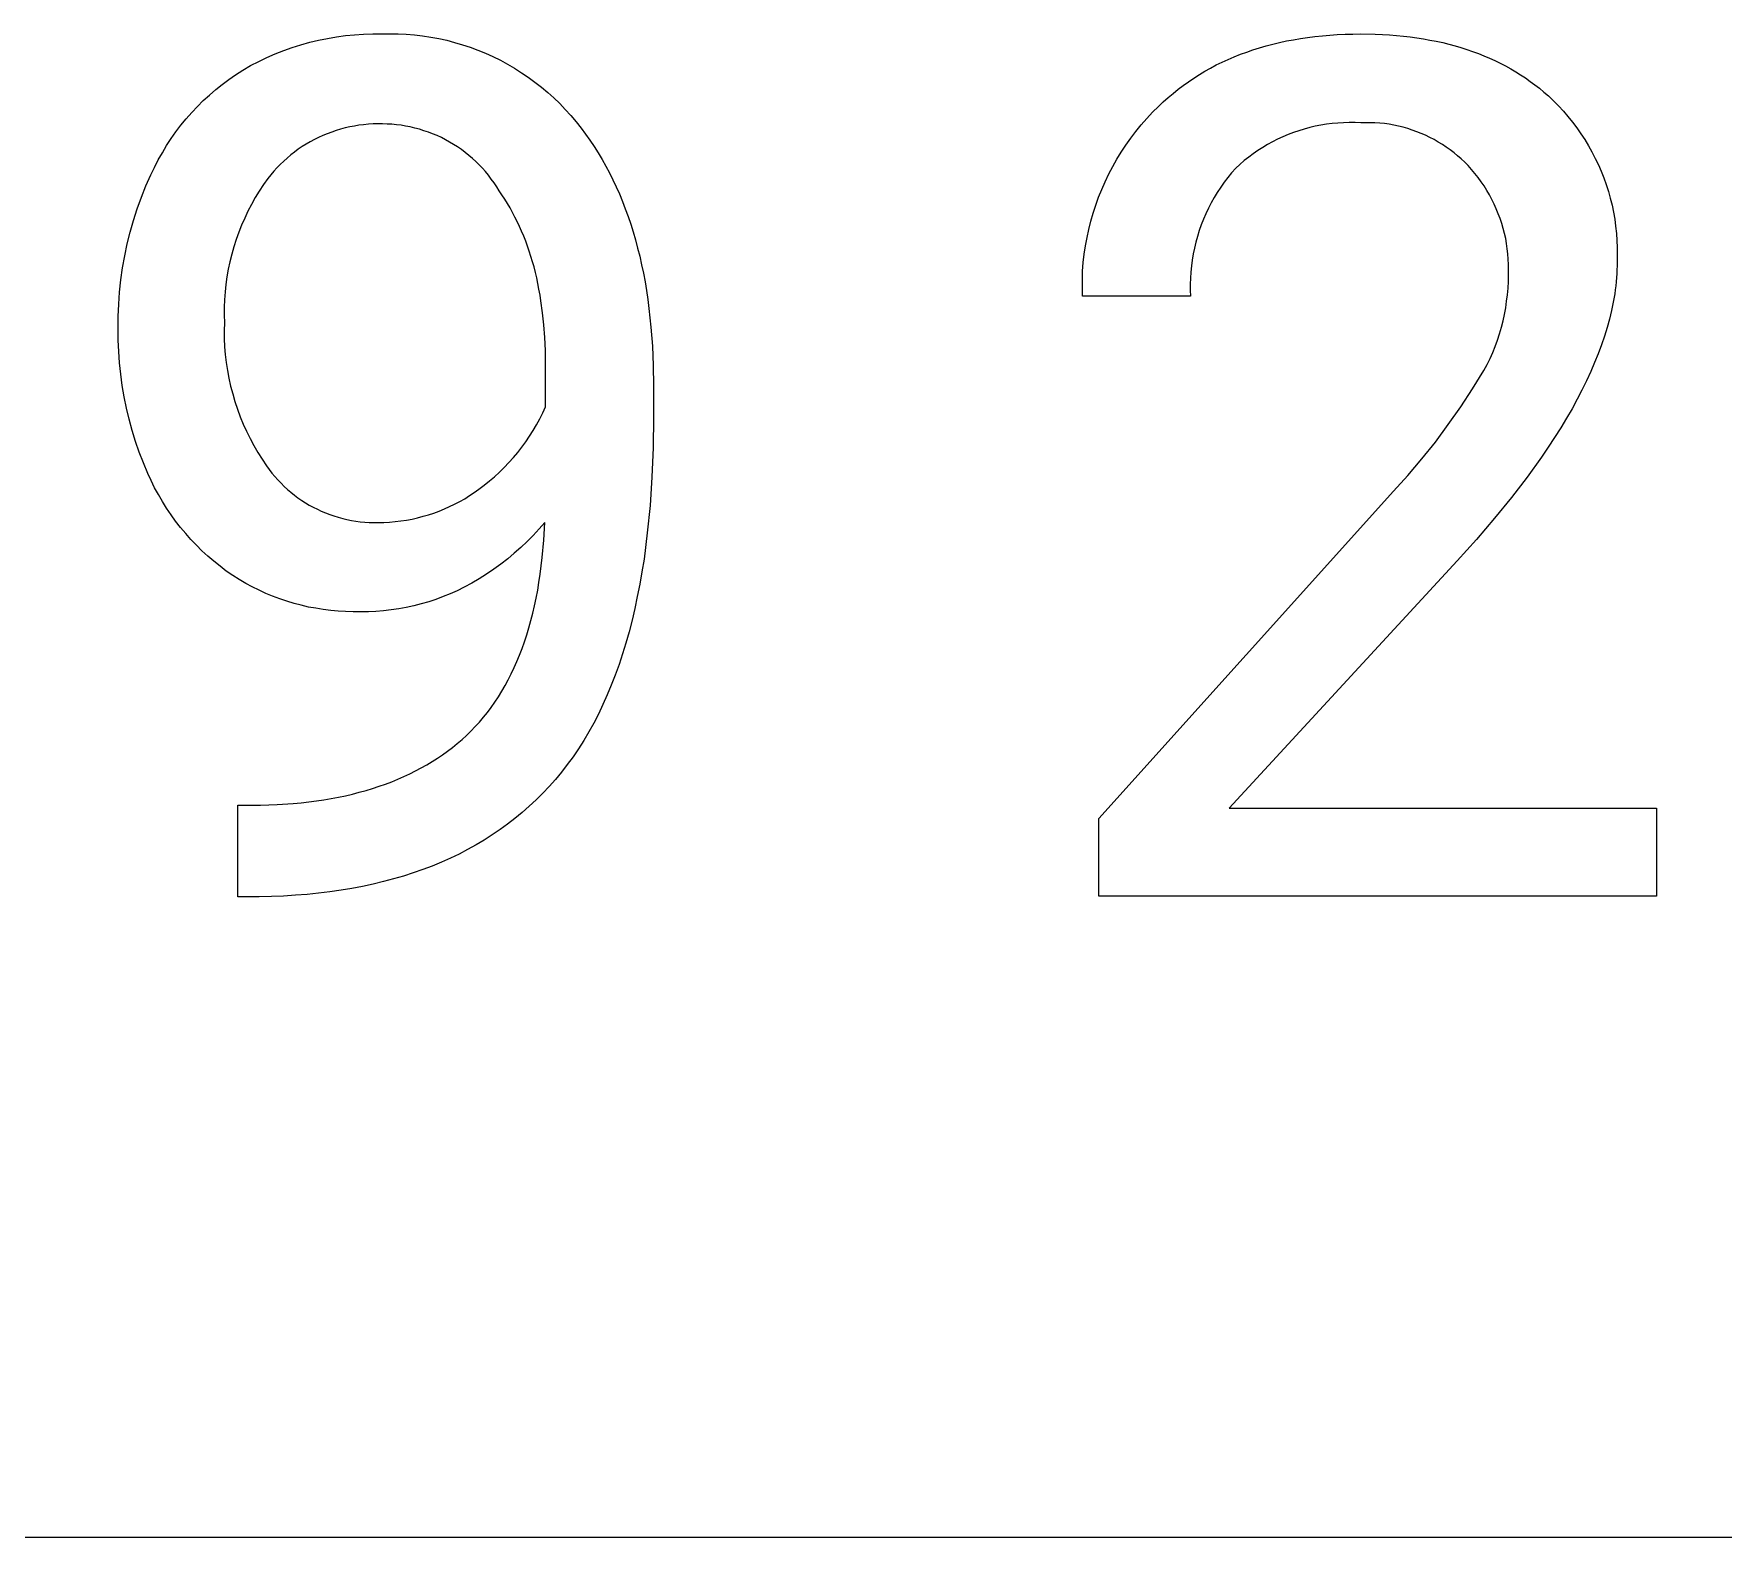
# Model space of a CAD drawing. Header units: millimetres. Extents: x 0 to 5466, y 0 to 3819.
# Drawn here: x 4602.5 to 4705.3, y 305.5 to 397 of the extents above; entities that cross this region are included whole.
import ezdxf

# ---------------------------------------------------------------- set-up
doc = ezdxf.new("R2010")
doc.units = ezdxf.units.MM
doc.header["$MEASUREMENT"] = 0
doc.layers.add('Domyślny', color=7, linetype='Continuous', true_color=0x000000)

msp = doc.modelspace()

# ---------------------------------------------------------------- linework, layer by layer
at = {"layer": 'Domyślny', "color": 18, "lineweight": 15, "true_color": 0x000000}
for p, q in [((4619.84, 396.62), (4620.39, 396.73)), ((4620.39, 396.73), (4620.93, 396.82)), ((4620.93, 396.82), (4621.48, 396.9)), ((4621.48, 396.9), (4622.03, 396.95)), ((4622.03, 396.95), (4622.58, 396.99)), ((4622.58, 396.99), (4623.14, 397)), ((4623.14, 397), (4623.69, 397)), ((4623.69, 397), (4624.19, 397.01)), ((4624.19, 397.01), (4624.69, 397)), ((4624.69, 397), (4625.18, 396.98)), ((4625.18, 396.98), (4625.68, 396.94)), ((4625.68, 396.94), (4626.17, 396.88)), ((4626.17, 396.88), (4626.67, 396.81)), ((4626.67, 396.81), (4627.16, 396.72)), ((4627.16, 396.72), (4627.64, 396.61)), ((4679.14, 396.65), (4679.57, 396.72)), ((4679.57, 396.72), (4680, 396.79)), ((4680, 396.79), (4680.45, 396.84)), ((4680.45, 396.84), (4680.9, 396.89)), ((4680.9, 396.89), (4681.35, 396.93)), ((4681.35, 396.93), (4681.81, 396.96)), ((4681.81, 396.96), (4682.28, 396.98)), ((4682.28, 396.98), (4682.75, 396.99)), ((4682.75, 396.99), (4683.23, 397)), ((4683.23, 397), (4684.12, 396.98)), ((4684.12, 396.98), (4684.56, 396.96)), ((4684.56, 396.96), (4684.99, 396.94)), ((4684.99, 396.94), (4685.41, 396.91)), ((4685.41, 396.91), (4685.83, 396.87)), ((4685.83, 396.87), (4686.24, 396.82)), ((4686.24, 396.82), (4686.65, 396.76)), ((4686.65, 396.76), (4687.05, 396.7)), ((4687.05, 396.7), (4687.44, 396.63)), ((4616.7, 395.56), (4617.21, 395.78)), ((4617.21, 395.78), (4617.72, 395.99)), ((4617.72, 395.99), (4618.24, 396.17)), ((4618.24, 396.17), (4618.77, 396.34)), ((4618.77, 396.34), (4619.31, 396.49)), ((4619.31, 396.49), (4619.84, 396.62)), ((4627.64, 396.61), (4628.12, 396.48)), ((4628.12, 396.48), (4628.6, 396.34)), ((4628.6, 396.34), (4629.07, 396.19)), ((4629.07, 396.19), (4629.54, 396.01)), ((4629.54, 396.01), (4630, 395.82)), ((4630, 395.82), (4630.45, 395.62)), ((4675.54, 395.61), (4675.92, 395.76)), ((4675.92, 395.76), (4676.3, 395.9)), ((4676.3, 395.9), (4676.68, 396.03)), ((4676.68, 396.03), (4677.08, 396.16)), ((4677.08, 396.16), (4677.48, 396.27)), ((4677.48, 396.27), (4677.88, 396.38)), ((4677.88, 396.38), (4678.3, 396.48)), ((4678.3, 396.48), (4678.71, 396.57)), ((4678.71, 396.57), (4679.14, 396.65)), ((4687.44, 396.63), (4687.83, 396.55)), ((4687.83, 396.55), (4688.22, 396.47)), ((4688.22, 396.47), (4688.59, 396.38)), ((4688.59, 396.38), (4688.97, 396.28)), ((4688.97, 396.28), (4689.33, 396.17)), ((4689.33, 396.17), (4689.69, 396.06)), ((4689.69, 396.06), (4690.04, 395.93)), ((4690.04, 395.93), (4690.39, 395.81)), ((4690.39, 395.81), (4690.73, 395.67)), ((4690.73, 395.67), (4691.07, 395.53)), ((4614.8, 394.52), (4615.23, 394.8)), ((4615.23, 394.8), (4615.71, 395.07)), ((4615.71, 395.07), (4616.2, 395.32)), ((4616.2, 395.32), (4616.7, 395.56)), ((4630.45, 395.62), (4630.9, 395.4)), ((4630.9, 395.4), (4631.34, 395.16)), ((4631.34, 395.16), (4631.77, 394.91)), ((4631.77, 394.91), (4632.19, 394.64)), ((4632.19, 394.64), (4632.6, 394.37)), ((4673.42, 394.53), (4673.76, 394.73)), ((4673.76, 394.73), (4674.1, 394.92)), ((4674.1, 394.92), (4674.45, 395.11)), ((4674.45, 395.11), (4674.81, 395.28)), ((4674.81, 395.28), (4675.17, 395.45)), ((4675.17, 395.45), (4675.54, 395.61)), ((4691.07, 395.53), (4691.4, 395.38)), ((4691.4, 395.38), (4691.72, 395.22)), ((4691.72, 395.22), (4692.04, 395.05)), ((4692.04, 395.05), (4692.36, 394.88)), ((4692.36, 394.88), (4692.66, 394.7)), ((4692.66, 394.7), (4692.96, 394.51)), ((4613.2, 393.28), (4613.59, 393.61)), ((4613.59, 393.61), (4613.98, 393.93)), ((4613.98, 393.93), (4614.39, 394.23)), ((4614.39, 394.23), (4614.8, 394.52)), ((4632.6, 394.37), (4633, 394.07)), ((4633, 394.07), (4633.4, 393.76)), ((4633.4, 393.76), (4633.78, 393.44)), ((4671.82, 393.38), (4672.13, 393.63)), ((4672.13, 393.63), (4672.44, 393.87)), ((4672.44, 393.87), (4672.76, 394.09)), ((4672.76, 394.09), (4673.09, 394.31)), ((4673.09, 394.31), (4673.42, 394.53)), ((4692.96, 394.51), (4693.26, 394.32)), ((4693.26, 394.32), (4693.55, 394.11)), ((4693.55, 394.11), (4693.83, 393.9)), ((4693.83, 393.9), (4694.11, 393.69)), ((4694.11, 393.69), (4694.38, 393.46)), ((4612.13, 392.22), (4612.47, 392.58)), ((4612.47, 392.58), (4612.83, 392.94)), ((4612.83, 392.94), (4613.2, 393.28)), ((4633.78, 393.44), (4634.15, 393.11)), ((4634.15, 393.11), (4634.51, 392.76)), ((4634.51, 392.76), (4634.85, 392.41)), ((4670.57, 392.23), (4670.93, 392.59)), ((4670.93, 392.59), (4671.22, 392.87)), ((4671.22, 392.87), (4671.52, 393.13)), ((4671.52, 393.13), (4671.82, 393.38)), ((4694.38, 393.46), (4694.65, 393.23)), ((4694.65, 393.23), (4694.96, 392.93)), ((4694.96, 392.93), (4695.27, 392.62)), ((4695.27, 392.62), (4695.56, 392.3)), ((4611.47, 391.44), (4611.79, 391.84)), ((4611.79, 391.84), (4612.13, 392.22)), ((4623.44, 391.52), (4623.16, 391.52)), ((4623.73, 391.52), (4623.44, 391.52)), ((4634.85, 392.41), (4635.18, 392.04)), ((4635.18, 392.04), (4635.51, 391.66)), ((4635.51, 391.66), (4635.81, 391.26)), ((4669.88, 391.47), (4670.22, 391.85)), ((4670.22, 391.85), (4670.57, 392.23)), ((4681.5, 391.55), (4681.16, 391.51)), ((4681.85, 391.58), (4681.5, 391.55)), ((4682.19, 391.6), (4681.85, 391.58)), ((4682.54, 391.61), (4682.19, 391.6)), ((4682.89, 391.61), (4682.54, 391.61)), ((4683.23, 391.59), (4682.89, 391.61)), ((4683.52, 391.6), (4683.23, 391.59)), ((4683.81, 391.6), (4683.52, 391.6)), ((4684.1, 391.59), (4683.81, 391.6)), ((4684.39, 391.57), (4684.1, 391.59)), ((4684.68, 391.54), (4684.39, 391.57)), ((4684.97, 391.5), (4684.68, 391.54)), ((4695.56, 392.3), (4695.84, 391.98)), ((4695.84, 391.98), (4696.12, 391.64)), ((4696.12, 391.64), (4696.38, 391.29)), ((4610.6, 390.21), (4610.88, 390.63)), ((4610.88, 390.63), (4611.17, 391.04)), ((4611.17, 391.04), (4611.47, 391.44)), ((4619.59, 390.57), (4619.34, 390.44)), ((4619.84, 390.7), (4619.59, 390.57)), ((4620.1, 390.82), (4619.84, 390.7)), ((4620.37, 390.93), (4620.1, 390.82)), ((4620.64, 391.03), (4620.37, 390.93)), ((4620.91, 391.12), (4620.64, 391.03)), ((4621.18, 391.2), (4620.91, 391.12)), ((4621.46, 391.28), (4621.18, 391.2)), ((4621.74, 391.34), (4621.46, 391.28)), ((4622.02, 391.39), (4621.74, 391.34)), ((4622.3, 391.44), (4622.02, 391.39)), ((4622.58, 391.47), (4622.3, 391.44)), ((4622.87, 391.5), (4622.58, 391.47)), ((4623.16, 391.52), (4622.87, 391.5)), ((4624.01, 391.51), (4623.73, 391.52)), ((4624.3, 391.5), (4624.01, 391.51)), ((4624.58, 391.47), (4624.3, 391.5)), ((4624.86, 391.44), (4624.58, 391.47)), ((4625.14, 391.39), (4624.86, 391.44)), ((4625.42, 391.34), (4625.14, 391.39)), ((4625.7, 391.27), (4625.42, 391.34)), ((4625.98, 391.2), (4625.7, 391.27)), ((4626.25, 391.11), (4625.98, 391.2)), ((4626.52, 391.02), (4626.25, 391.11)), ((4626.78, 390.92), (4626.52, 391.02)), ((4627.05, 390.81), (4626.78, 390.92)), ((4627.31, 390.69), (4627.05, 390.81)), ((4627.56, 390.56), (4627.31, 390.69)), ((4627.81, 390.42), (4627.56, 390.56)), ((4635.81, 391.26), (4636.08, 390.9)), ((4636.08, 390.9), (4636.35, 390.53)), ((4636.35, 390.53), (4636.6, 390.15)), ((4668.95, 390.24), (4669.25, 390.66)), ((4669.25, 390.66), (4669.56, 391.07)), ((4669.56, 391.07), (4669.88, 391.47)), ((4678.18, 390.59), (4677.87, 390.44)), ((4678.5, 390.74), (4678.18, 390.59)), ((4678.82, 390.88), (4678.5, 390.74)), ((4679.14, 391), (4678.82, 390.88)), ((4679.47, 391.11), (4679.14, 391)), ((4679.8, 391.21), (4679.47, 391.11)), ((4680.14, 391.3), (4679.8, 391.21)), ((4680.47, 391.38), (4680.14, 391.3)), ((4680.81, 391.45), (4680.47, 391.38)), ((4681.16, 391.51), (4680.81, 391.45)), ((4685.25, 391.45), (4684.97, 391.5)), ((4685.54, 391.39), (4685.25, 391.45)), ((4685.82, 391.32), (4685.54, 391.39)), ((4686.1, 391.24), (4685.82, 391.32)), ((4686.37, 391.15), (4686.1, 391.24)), ((4686.65, 391.05), (4686.37, 391.15)), ((4686.92, 390.94), (4686.65, 391.05)), ((4687.18, 390.83), (4686.92, 390.94)), ((4687.44, 390.7), (4687.18, 390.83)), ((4687.7, 390.57), (4687.44, 390.7)), ((4687.95, 390.42), (4687.7, 390.57)), ((4696.38, 391.29), (4696.63, 390.93)), ((4696.63, 390.93), (4696.86, 390.57)), ((4696.86, 390.57), (4697.09, 390.2)), ((4610.09, 389.33), (4610.34, 389.77)), ((4610.34, 389.77), (4610.6, 390.21)), ((4618.15, 389.64), (4617.93, 389.45)), ((4618.38, 389.81), (4618.15, 389.64)), ((4618.61, 389.98), (4618.38, 389.81)), ((4618.85, 390.14), (4618.61, 389.98)), ((4619.09, 390.29), (4618.85, 390.14)), ((4619.34, 390.44), (4619.09, 390.29)), ((4628.05, 390.28), (4627.81, 390.42)), ((4628.29, 390.12), (4628.05, 390.28)), ((4628.53, 389.96), (4628.29, 390.12)), ((4628.76, 389.79), (4628.53, 389.96)), ((4628.98, 389.61), (4628.76, 389.79)), ((4629.2, 389.43), (4628.98, 389.61)), ((4636.6, 390.15), (4636.85, 389.76)), ((4636.85, 389.76), (4637.09, 389.36)), ((4668.4, 389.38), (4668.67, 389.81)), ((4668.67, 389.81), (4668.95, 390.24)), ((4676.42, 389.5), (4676.15, 389.29)), ((4676.7, 389.71), (4676.42, 389.5)), ((4676.98, 389.91), (4676.7, 389.71)), ((4677.27, 390.09), (4676.98, 389.91)), ((4677.57, 390.27), (4677.27, 390.09)), ((4677.87, 390.44), (4677.57, 390.27)), ((4688.2, 390.27), (4687.95, 390.42)), ((4688.44, 390.11), (4688.2, 390.27)), ((4688.68, 389.95), (4688.44, 390.11)), ((4688.91, 389.77), (4688.68, 389.95)), ((4689.13, 389.59), (4688.91, 389.77)), ((4689.35, 389.39), (4689.13, 389.59)), ((4697.09, 390.2), (4697.3, 389.82)), ((4697.3, 389.82), (4697.5, 389.43)), ((4609.64, 388.43), (4609.86, 388.88)), ((4609.86, 388.88), (4610.09, 389.33)), ((4617.12, 388.65), (4616.93, 388.43)), ((4617.31, 388.86), (4617.12, 388.65)), ((4617.51, 389.06), (4617.31, 388.86)), ((4617.72, 389.26), (4617.51, 389.06)), ((4617.93, 389.45), (4617.72, 389.26)), ((4629.41, 389.24), (4629.2, 389.43)), ((4629.61, 389.04), (4629.41, 389.24)), ((4629.81, 388.83), (4629.61, 389.04)), ((4630, 388.62), (4629.81, 388.83)), ((4630.18, 388.4), (4630, 388.62)), ((4637.09, 389.36), (4637.31, 388.96)), ((4637.31, 388.96), (4637.53, 388.55)), ((4637.53, 388.55), (4637.74, 388.13)), ((4667.69, 388.01), (4667.91, 388.48)), ((4667.91, 388.48), (4668.15, 388.93)), ((4668.15, 388.93), (4668.4, 389.38)), ((4675.38, 388.55), (4675.15, 388.26)), ((4675.63, 388.83), (4675.38, 388.55)), ((4675.88, 389.06), (4675.63, 388.83)), ((4676.15, 389.29), (4675.88, 389.06)), ((4689.56, 389.2), (4689.35, 389.39)), ((4689.77, 388.99), (4689.56, 389.2)), ((4689.98, 388.75), (4689.77, 388.99)), ((4690.18, 388.51), (4689.98, 388.75)), ((4690.38, 388.26), (4690.18, 388.51)), ((4697.5, 389.43), (4697.69, 389.04)), ((4697.69, 389.04), (4697.86, 388.64)), ((4697.86, 388.64), (4698.02, 388.24)), ((4609.07, 387.06), (4609.34, 387.75)), ((4609.34, 387.75), (4609.64, 388.43)), ((4616.23, 387.43), (4615.99, 387.04)), ((4616.49, 387.83), (4616.23, 387.43)), ((4616.76, 388.21), (4616.49, 387.83)), ((4616.93, 388.43), (4616.76, 388.21)), ((4630.35, 388.17), (4630.18, 388.4)), ((4630.52, 387.94), (4630.35, 388.17)), ((4630.68, 387.7), (4630.52, 387.94)), ((4630.83, 387.46), (4630.68, 387.7)), ((4631, 387.21), (4630.83, 387.46)), ((4637.74, 388.13), (4637.95, 387.7)), ((4637.95, 387.7), (4638.14, 387.26)), ((4667.29, 387.07), (4667.48, 387.54)), ((4667.48, 387.54), (4667.69, 388.01)), ((4674.72, 387.67), (4674.51, 387.36)), ((4674.93, 387.97), (4674.72, 387.67)), ((4675.15, 388.26), (4674.93, 387.97)), ((4690.56, 388.01), (4690.38, 388.26)), ((4690.74, 387.75), (4690.56, 388.01)), ((4690.91, 387.48), (4690.74, 387.75)), ((4691.07, 387.2), (4690.91, 387.48)), ((4698.02, 388.24), (4698.16, 387.83)), ((4698.16, 387.83), (4698.3, 387.42)), ((4698.3, 387.42), (4698.41, 387)), ((4608.81, 386.36), (4609.07, 387.06)), ((4615.76, 386.63), (4615.55, 386.21)), ((4615.99, 387.04), (4615.76, 386.63)), ((4631.17, 386.95), (4631, 387.21)), ((4631.33, 386.68), (4631.17, 386.95)), ((4631.49, 386.41), (4631.33, 386.68)), ((4631.64, 386.14), (4631.49, 386.41)), ((4638.14, 387.26), (4638.33, 386.81)), ((4638.33, 386.81), (4638.5, 386.36)), ((4666.96, 386.1), (4667.12, 386.59)), ((4667.12, 386.59), (4667.29, 387.07)), ((4673.97, 386.39), (4673.82, 386.06)), ((4674.14, 386.72), (4673.97, 386.39)), ((4674.32, 387.04), (4674.14, 386.72)), ((4674.51, 387.36), (4674.32, 387.04)), ((4691.21, 386.93), (4691.07, 387.2)), ((4691.35, 386.64), (4691.21, 386.93)), ((4691.48, 386.35), (4691.35, 386.64)), ((4698.41, 387), (4698.52, 386.58)), ((4698.52, 386.58), (4698.61, 386.15)), ((4608.38, 384.94), (4608.59, 385.65)), ((4608.59, 385.65), (4608.81, 386.36)), ((4615.16, 385.36), (4614.99, 384.93)), ((4615.35, 385.79), (4615.16, 385.36)), ((4615.55, 386.21), (4615.35, 385.79)), ((4631.79, 385.86), (4631.64, 386.14)), ((4631.93, 385.58), (4631.79, 385.86)), ((4632.06, 385.29), (4631.93, 385.58)), ((4638.5, 386.36), (4638.67, 385.9)), ((4638.67, 385.9), (4638.83, 385.43)), ((4638.83, 385.43), (4638.98, 384.95)), ((4666.7, 385.11), (4666.82, 385.61)), ((4666.82, 385.61), (4666.96, 386.1)), ((4673.53, 385.38), (4673.41, 385.03)), ((4673.67, 385.72), (4673.53, 385.38)), ((4673.82, 386.06), (4673.67, 385.72)), ((4691.6, 386.06), (4691.48, 386.35)), ((4691.71, 385.76), (4691.6, 386.06)), ((4691.81, 385.46), (4691.71, 385.76)), ((4691.9, 385.16), (4691.81, 385.46)), ((4698.61, 386.15), (4698.68, 385.73)), ((4698.68, 385.73), (4698.74, 385.3)), ((4608.2, 384.22), (4608.38, 384.94)), ((4614.83, 384.49), (4614.69, 384.05)), ((4614.99, 384.93), (4614.83, 384.49)), ((4632.19, 385), (4632.06, 385.29)), ((4632.32, 384.7), (4632.19, 385)), ((4632.44, 384.4), (4632.32, 384.7)), ((4632.55, 384.09), (4632.44, 384.4)), ((4638.98, 384.95), (4639.12, 384.47)), ((4639.12, 384.47), (4639.25, 383.97)), ((4666.5, 384.1), (4666.59, 384.61)), ((4666.59, 384.61), (4666.7, 385.11)), ((4673.3, 384.68), (4673.2, 384.32)), ((4673.41, 385.03), (4673.3, 384.68)), ((4691.98, 384.86), (4691.9, 385.16)), ((4692.05, 384.55), (4691.98, 384.86)), ((4692.11, 384.24), (4692.05, 384.55)), ((4698.74, 385.3), (4698.79, 384.86)), ((4698.79, 384.86), (4698.82, 384.43)), ((4698.82, 384.43), (4698.84, 384)), ((4607.92, 382.77), (4608.05, 383.5)), ((4608.05, 383.5), (4608.2, 384.22)), ((4614.56, 383.6), (4614.45, 383.14)), ((4614.69, 384.05), (4614.56, 383.6)), ((4632.66, 383.78), (4632.55, 384.09)), ((4632.76, 383.46), (4632.66, 383.78)), ((4632.86, 383.14), (4632.76, 383.46)), ((4639.25, 383.97), (4639.38, 383.47)), ((4639.38, 383.47), (4639.49, 382.96)), ((4666.36, 383.09), (4666.42, 383.59)), ((4666.42, 383.59), (4666.5, 384.1)), ((4673.04, 383.61), (4672.98, 383.24)), ((4673.12, 383.97), (4673.04, 383.61)), ((4673.2, 384.32), (4673.12, 383.97)), ((4692.15, 383.92), (4692.11, 384.24)), ((4692.19, 383.61), (4692.15, 383.92)), ((4692.21, 383.29), (4692.19, 383.61)), ((4698.84, 383.56), (4698.83, 383.13)), ((4698.84, 384), (4698.84, 383.56)), ((4607.82, 382.03), (4607.92, 382.77)), ((4614.35, 382.69), (4614.27, 382.23)), ((4614.45, 383.14), (4614.35, 382.69)), ((4632.95, 382.82), (4632.86, 383.14)), ((4633.03, 382.48), (4632.95, 382.82)), ((4633.11, 382.15), (4633.03, 382.48)), ((4639.49, 382.96), (4639.6, 382.44)), ((4639.6, 382.44), (4639.7, 381.92)), ((4666.3, 382.06), (4666.32, 382.57)), ((4666.32, 382.57), (4666.36, 383.09)), ((4672.9, 382.51), (4672.87, 382.14)), ((4672.93, 382.88), (4672.9, 382.51)), ((4672.98, 383.24), (4672.93, 382.88)), ((4692.23, 382.98), (4692.21, 383.29)), ((4692.22, 382.35), (4692.23, 382.66)), ((4692.22, 381.94), (4692.22, 382.35)), ((4692.23, 382.66), (4692.23, 382.98)), ((4698.81, 382.41), (4698.79, 382.17)), ((4698.82, 382.65), (4698.81, 382.41)), ((4698.83, 382.89), (4698.82, 382.65)), ((4698.83, 383.13), (4698.83, 382.89)), ((4607.69, 380.55), (4607.74, 381.29)), ((4607.74, 381.29), (4607.82, 382.03)), ((4614.16, 381.3), (4614.12, 380.83)), ((4614.21, 381.76), (4614.16, 381.3)), ((4614.27, 382.23), (4614.21, 381.76)), ((4633.18, 381.81), (4633.11, 382.15)), ((4633.25, 381.46), (4633.18, 381.81)), ((4633.32, 381.11), (4633.25, 381.46)), ((4639.7, 381.92), (4639.79, 381.38)), ((4639.79, 381.38), (4639.87, 380.84)), ((4666.3, 381.55), (4666.3, 382.06)), ((4666.31, 381.04), (4666.3, 381.55)), ((4672.87, 382.14), (4672.86, 381.77)), ((4672.86, 381.77), (4672.86, 381.4)), ((4672.86, 381.4), (4672.88, 381.04)), ((4692.16, 381.13), (4692.2, 381.54)), ((4692.2, 381.54), (4692.22, 381.94)), ((4698.71, 381.43), (4698.68, 381.18)), ((4698.75, 381.67), (4698.71, 381.43)), ((4698.77, 381.92), (4698.75, 381.67)), ((4698.79, 382.17), (4698.77, 381.92)), ((4607.66, 379.81), (4607.69, 380.55)), ((4614.11, 380.37), (4614.1, 379.9)), ((4614.12, 380.83), (4614.11, 380.37)), ((4633.37, 380.76), (4633.32, 381.11)), ((4633.47, 380.03), (4633.37, 380.76)), ((4639.87, 380.84), (4639.94, 380.29)), ((4639.94, 380.29), (4640.06, 379.16)), ((4672.88, 381.04), (4666.31, 381.04)), ((4691.98, 379.93), (4692.05, 380.33)), ((4692.05, 380.33), (4692.11, 380.73)), ((4692.11, 380.73), (4692.16, 381.13)), ((4698.59, 380.68), (4698.49, 380.17)), ((4698.68, 381.18), (4698.59, 380.68)), ((4607.66, 379.07), (4607.66, 379.81)), ((4614.1, 379.9), (4614.12, 379.43)), ((4614.12, 379.43), (4614.11, 378.95)), ((4633.55, 379.29), (4633.47, 380.03)), ((4633.6, 378.53), (4633.55, 379.29)), ((4691.79, 379.15), (4691.89, 379.54)), ((4691.89, 379.54), (4691.98, 379.93)), ((4698.37, 379.65), (4698.22, 379.13)), ((4698.49, 380.17), (4698.37, 379.65)), ((4607.66, 378.37), (4607.66, 379.07)), ((4607.69, 377.68), (4607.66, 378.37)), ((4614.11, 378.95), (4614.11, 378.46)), ((4614.11, 378.46), (4614.13, 377.97)), ((4633.64, 377.74), (4633.6, 378.53)), ((4640.06, 379.16), (4640.15, 378.01)), ((4691.41, 377.99), (4691.55, 378.37)), ((4691.55, 378.37), (4691.68, 378.76)), ((4691.68, 378.76), (4691.79, 379.15)), ((4698.06, 378.61), (4697.88, 378.08)), ((4698.22, 379.13), (4698.06, 378.61)), ((4607.74, 376.98), (4607.69, 377.68)), ((4614.13, 377.97), (4614.17, 377.49)), ((4614.17, 377.49), (4614.23, 377.01)), ((4633.65, 376.94), (4633.64, 377.74)), ((4640.15, 378.01), (4640.2, 376.82)), ((4690.92, 376.88), (4691.1, 377.25)), ((4691.1, 377.25), (4691.26, 377.62)), ((4691.26, 377.62), (4691.41, 377.99)), ((4697.68, 377.54), (4697.46, 377)), ((4697.88, 378.08), (4697.68, 377.54)), ((4607.81, 376.29), (4607.74, 376.98)), ((4607.9, 375.6), (4607.81, 376.29)), ((4614.23, 377.01), (4614.3, 376.52)), ((4614.3, 376.52), (4614.39, 376.05)), ((4633.65, 374.32), (4633.65, 376.94)), ((4640.2, 376.82), (4640.22, 375.59)), ((4690.04, 375.4), (4690.73, 376.52)), ((4690.73, 376.52), (4690.92, 376.88)), ((4697.23, 376.45), (4696.97, 375.89)), ((4697.46, 377), (4697.23, 376.45)), ((4608.02, 374.91), (4607.9, 375.6)), ((4614.39, 376.05), (4614.49, 375.57)), ((4614.49, 375.57), (4614.62, 375.1)), ((4614.62, 375.1), (4614.75, 374.63)), ((4640.22, 375.59), (4640.22, 373.68)), ((4689.32, 374.3), (4690.04, 375.4)), ((4696.69, 375.33), (4696.4, 374.77)), ((4696.97, 375.89), (4696.69, 375.33)), ((4608.16, 374.23), (4608.02, 374.91)), ((4608.32, 373.55), (4608.16, 374.23)), ((4614.75, 374.63), (4614.91, 374.17)), ((4614.91, 374.17), (4615.08, 373.71)), ((4633.48, 373.95), (4633.65, 374.32)), ((4688.56, 373.23), (4689.32, 374.3)), ((4696.09, 374.19), (4695.75, 373.62)), ((4696.4, 374.77), (4696.09, 374.19)), ((4608.5, 372.88), (4608.32, 373.55)), ((4615.08, 373.71), (4615.26, 373.26)), ((4615.26, 373.26), (4615.46, 372.82)), ((4632.9, 372.87), (4633.1, 373.22)), ((4633.1, 373.22), (4633.3, 373.58)), ((4633.3, 373.58), (4633.48, 373.95)), ((4640.22, 373.68), (4640.19, 371.83)), ((4687.78, 372.17), (4688.56, 373.23)), ((4695.4, 373.03), (4695.03, 372.44)), ((4695.75, 373.62), (4695.4, 373.03)), ((4608.71, 372.21), (4608.5, 372.88)), ((4608.94, 371.55), (4608.71, 372.21)), ((4615.46, 372.82), (4615.68, 372.38)), ((4615.68, 372.38), (4615.91, 371.95)), ((4632.21, 371.86), (4632.45, 372.19)), ((4632.45, 372.19), (4632.68, 372.52)), ((4632.68, 372.52), (4632.9, 372.87)), ((4686.95, 371.15), (4687.78, 372.17)), ((4695.03, 372.44), (4694.64, 371.85)), ((4609.19, 370.9), (4608.94, 371.55)), ((4615.91, 371.95), (4616.15, 371.53)), ((4616.15, 371.53), (4616.41, 371.12)), ((4616.41, 371.12), (4616.68, 370.72)), ((4631.42, 370.92), (4631.7, 371.22)), ((4631.7, 371.22), (4631.96, 371.53)), ((4631.96, 371.53), (4632.21, 371.86)), ((4640.19, 371.83), (4640.12, 370.04)), ((4686.1, 370.14), (4686.95, 371.15)), ((4694.23, 371.25), (4693.36, 370.03)), ((4694.64, 371.85), (4694.23, 371.25)), ((4609.46, 370.26), (4609.19, 370.9)), ((4609.66, 369.82), (4609.46, 370.26)), ((4616.68, 370.72), (4616.84, 370.49)), ((4616.84, 370.49), (4617.01, 370.28)), ((4617.01, 370.28), (4617.19, 370.07)), ((4617.19, 370.07), (4617.37, 369.86)), ((4630.24, 369.8), (4630.55, 370.06)), ((4630.55, 370.06), (4630.85, 370.34)), ((4630.85, 370.34), (4631.14, 370.62)), ((4631.14, 370.62), (4631.42, 370.92)), ((4640.12, 370.04), (4640.01, 368.31)), ((4685.22, 369.17), (4686.1, 370.14)), ((4693.36, 370.03), (4692.41, 368.79)), ((4609.87, 369.39), (4609.66, 369.82)), ((4610.1, 368.97), (4609.87, 369.39)), ((4610.35, 368.55), (4610.1, 368.97)), ((4617.37, 369.86), (4617.56, 369.67)), ((4617.56, 369.67), (4617.75, 369.47)), ((4617.75, 369.47), (4617.95, 369.29)), ((4617.95, 369.29), (4618.16, 369.11)), ((4618.16, 369.11), (4618.37, 368.94)), ((4618.37, 368.94), (4618.59, 368.78)), ((4629.02, 368.91), (4629.31, 369.1)), ((4629.31, 369.1), (4629.59, 369.3)), ((4629.59, 369.3), (4629.92, 369.54)), ((4629.92, 369.54), (4630.24, 369.8)), ((4667.31, 349.26), (4685.22, 369.17)), ((4610.6, 368.14), (4610.35, 368.55)), ((4610.87, 367.74), (4610.6, 368.14)), ((4618.59, 368.78), (4618.82, 368.62)), ((4618.82, 368.62), (4619.05, 368.47)), ((4619.05, 368.47), (4619.28, 368.33)), ((4619.28, 368.33), (4619.52, 368.2)), ((4619.52, 368.2), (4619.77, 368.08)), ((4619.77, 368.08), (4620.01, 367.96)), ((4620.01, 367.96), (4620.27, 367.86)), ((4626.86, 367.85), (4627.18, 367.97)), ((4627.18, 367.97), (4627.5, 368.1)), ((4627.5, 368.1), (4627.81, 368.24)), ((4627.81, 368.24), (4628.12, 368.39)), ((4628.12, 368.39), (4628.43, 368.55)), ((4628.43, 368.55), (4628.73, 368.72)), ((4628.73, 368.72), (4629.02, 368.91)), ((4640.01, 368.31), (4639.84, 366.64)), ((4692.41, 368.79), (4691.38, 367.53)), ((4611.15, 367.35), (4610.87, 367.74)), ((4611.45, 366.97), (4611.15, 367.35)), ((4611.76, 366.6), (4611.45, 366.97)), ((4620.27, 367.86), (4620.52, 367.76)), ((4620.52, 367.76), (4620.78, 367.67)), ((4620.78, 367.67), (4621.04, 367.59)), ((4621.04, 367.59), (4621.31, 367.52)), ((4621.31, 367.52), (4621.57, 367.46)), ((4621.57, 367.46), (4621.84, 367.4)), ((4621.84, 367.4), (4622.11, 367.36)), ((4622.11, 367.36), (4622.38, 367.32)), ((4622.38, 367.32), (4622.65, 367.3)), ((4622.65, 367.3), (4622.93, 367.28)), ((4622.93, 367.28), (4623.2, 367.27)), ((4623.2, 367.27), (4623.47, 367.28)), ((4623.47, 367.28), (4623.82, 367.28)), ((4623.82, 367.28), (4624.16, 367.3)), ((4624.16, 367.3), (4624.51, 367.33)), ((4624.51, 367.33), (4624.85, 367.37)), ((4624.85, 367.37), (4625.19, 367.42)), ((4625.19, 367.42), (4625.53, 367.48)), ((4625.53, 367.48), (4625.86, 367.56)), ((4625.86, 367.56), (4626.2, 367.65)), ((4626.2, 367.65), (4626.53, 367.74)), ((4626.53, 367.74), (4626.86, 367.85)), ((4633.26, 366.88), (4632.9, 366.49)), ((4633.61, 367.28), (4633.26, 366.88)), ((4633.55, 366.19), (4633.61, 367.28)), ((4691.38, 367.53), (4690.27, 366.24)), ((4612.08, 366.24), (4611.76, 366.6)), ((4612.41, 365.89), (4612.08, 366.24)), ((4612.75, 365.55), (4612.41, 365.89)), ((4632.53, 366.11), (4632.15, 365.75)), ((4632.9, 366.49), (4632.53, 366.11)), ((4633.45, 365.14), (4633.55, 366.19)), ((4639.84, 366.64), (4639.64, 365.04)), ((4690.27, 366.24), (4689.09, 364.93)), ((4613.11, 365.22), (4612.75, 365.55)), ((4613.47, 364.91), (4613.11, 365.22)), ((4613.85, 364.61), (4613.47, 364.91)), ((4631.35, 365.06), (4630.93, 364.74)), ((4631.75, 365.4), (4631.35, 365.06)), ((4632.15, 365.75), (4631.75, 365.4)), ((4633.39, 364.63), (4633.45, 365.14)), ((4639.64, 365.04), (4639.51, 364.27)), ((4689.09, 364.93), (4675.23, 349.9)), ((4614.23, 364.31), (4613.85, 364.61)), ((4614.63, 364.04), (4614.23, 364.31)), ((4615.01, 363.8), (4614.63, 364.04)), ((4615.41, 363.57), (4615.01, 363.8)), ((4629.62, 363.85), (4629.16, 363.58)), ((4630.06, 364.13), (4629.62, 363.85)), ((4630.5, 364.43), (4630.06, 364.13)), ((4630.93, 364.74), (4630.5, 364.43)), ((4633.25, 363.63), (4633.33, 364.13)), ((4633.33, 364.13), (4633.39, 364.63)), ((4639.51, 364.27), (4639.38, 363.51)), ((4615.81, 363.35), (4615.41, 363.57)), ((4616.22, 363.15), (4615.81, 363.35)), ((4616.63, 362.96), (4616.22, 363.15)), ((4617.05, 362.79), (4616.63, 362.96)), ((4617.48, 362.63), (4617.05, 362.79)), ((4627.42, 362.76), (4626.98, 362.59)), ((4627.85, 362.93), (4627.42, 362.76)), ((4628.28, 363.12), (4627.85, 362.93)), ((4628.7, 363.33), (4628.28, 363.12)), ((4629.16, 363.58), (4628.7, 363.33)), ((4633.08, 362.67), (4633.17, 363.15)), ((4633.17, 363.15), (4633.25, 363.63)), ((4639.23, 362.76), (4639.08, 362.03)), ((4639.38, 363.51), (4639.23, 362.76)), ((4617.91, 362.48), (4617.48, 362.63)), ((4618.35, 362.35), (4617.91, 362.48)), ((4618.79, 362.24), (4618.35, 362.35)), ((4619.23, 362.13), (4618.79, 362.24)), ((4619.68, 362.05), (4619.23, 362.13)), ((4620.13, 361.97), (4619.68, 362.05)), ((4620.58, 361.92), (4620.13, 361.97)), ((4621.03, 361.87), (4620.58, 361.92)), ((4621.49, 361.85), (4621.03, 361.87)), ((4621.94, 361.83), (4621.49, 361.85)), ((4622.4, 361.83), (4621.94, 361.83)), ((4622.87, 361.84), (4622.4, 361.83)), ((4623.33, 361.86), (4622.87, 361.84)), ((4623.8, 361.9), (4623.33, 361.86)), ((4624.26, 361.95), (4623.8, 361.9)), ((4624.72, 362.02), (4624.26, 361.95)), ((4625.18, 362.1), (4624.72, 362.02)), ((4625.64, 362.2), (4625.18, 362.1)), ((4626.09, 362.32), (4625.64, 362.2)), ((4626.54, 362.45), (4626.09, 362.32)), ((4626.98, 362.59), (4626.54, 362.45)), ((4632.76, 361.31), (4632.87, 361.75)), ((4632.87, 361.75), (4632.98, 362.21)), ((4632.98, 362.21), (4633.08, 362.67)), ((4639.08, 362.03), (4638.91, 361.32)), ((4632.51, 360.44), (4632.64, 360.87)), ((4632.64, 360.87), (4632.76, 361.31)), ((4638.91, 361.32), (4638.73, 360.62)), ((4632.22, 359.61), (4632.37, 360.02)), ((4632.37, 360.02), (4632.51, 360.44)), ((4638.53, 359.94), (4638.33, 359.28)), ((4638.73, 360.62), (4638.53, 359.94)), ((4631.74, 358.44), (4631.91, 358.82)), ((4631.91, 358.82), (4632.07, 359.21)), ((4632.07, 359.21), (4632.22, 359.61)), ((4638.33, 359.28), (4638.12, 358.63)), ((4631.19, 357.35), (4631.38, 357.7)), ((4631.38, 357.7), (4631.56, 358.06)), ((4631.56, 358.06), (4631.74, 358.44)), ((4637.89, 357.99), (4637.65, 357.38)), ((4638.12, 358.63), (4637.89, 357.99)), ((4630.56, 356.34), (4630.78, 356.67)), ((4630.78, 356.67), (4630.99, 357)), ((4630.99, 357), (4631.19, 357.35)), ((4637.4, 356.78), (4637.14, 356.19)), ((4637.65, 357.38), (4637.4, 356.78)), ((4629.87, 355.42), (4630.11, 355.72)), ((4630.11, 355.72), (4630.34, 356.02)), ((4630.34, 356.02), (4630.56, 356.34)), ((4636.86, 355.62), (4636.58, 355.07)), ((4637.14, 356.19), (4636.86, 355.62)), ((4628.84, 354.32), (4629.11, 354.58)), ((4629.11, 354.58), (4629.37, 354.85)), ((4629.37, 354.85), (4629.63, 355.13)), ((4629.63, 355.13), (4629.87, 355.42)), ((4636.28, 354.53), (4635.97, 354.01)), ((4636.58, 355.07), (4636.28, 354.53)), ((4627.69, 353.36), (4627.99, 353.59)), ((4627.99, 353.59), (4628.28, 353.82)), ((4628.28, 353.82), (4628.57, 354.07)), ((4628.57, 354.07), (4628.84, 354.32)), ((4635.65, 353.5), (4635.32, 353.01)), ((4635.97, 354.01), (4635.65, 353.5)), ((4626.09, 352.34), (4626.42, 352.53)), ((4626.42, 352.53), (4626.75, 352.72)), ((4626.75, 352.72), (4627.07, 352.93)), ((4627.07, 352.93), (4627.38, 353.14)), ((4627.38, 353.14), (4627.69, 353.36)), ((4634.97, 352.54), (4634.62, 352.08)), ((4635.32, 353.01), (4634.97, 352.54)), ((4623.92, 351.36), (4624.3, 351.5)), ((4624.3, 351.5), (4624.67, 351.65)), ((4624.67, 351.65), (4625.03, 351.81)), ((4625.03, 351.81), (4625.39, 351.98)), ((4625.39, 351.98), (4625.74, 352.16)), ((4625.74, 352.16), (4626.09, 352.34)), ((4634.25, 351.64), (4633.87, 351.21)), ((4634.62, 352.08), (4634.25, 351.64)), ((4620.16, 350.4), (4620.61, 350.48)), ((4620.61, 350.48), (4621.05, 350.56)), ((4621.05, 350.56), (4621.48, 350.65)), ((4621.48, 350.65), (4621.91, 350.75)), ((4621.91, 350.75), (4622.32, 350.86)), ((4622.32, 350.86), (4622.73, 350.97)), ((4622.73, 350.97), (4623.13, 351.09)), ((4623.13, 351.09), (4623.53, 351.22)), ((4623.53, 351.22), (4623.92, 351.36)), ((4633.48, 350.8), (4633.07, 350.4)), ((4633.87, 351.21), (4633.48, 350.8)), ((4614.94, 344.49), (4614.94, 350.08)), ((4614.94, 350.08), (4616.32, 350.08)), ((4616.32, 350.08), (4617.33, 350.11)), ((4617.33, 350.11), (4618.3, 350.18)), ((4618.3, 350.18), (4618.78, 350.22)), ((4618.78, 350.22), (4619.25, 350.28)), ((4619.25, 350.28), (4619.71, 350.34)), ((4619.71, 350.34), (4620.16, 350.4)), ((4632.23, 349.63), (4631.79, 349.27)), ((4632.66, 350.01), (4632.23, 349.63)), ((4633.07, 350.4), (4632.66, 350.01)), ((4675.23, 349.9), (4701.22, 349.9)), ((4701.22, 349.9), (4701.22, 344.53)), ((4630.88, 348.59), (4630.4, 348.26)), ((4631.34, 348.92), (4630.88, 348.59)), ((4631.79, 349.27), (4631.34, 348.92)), ((4667.31, 344.53), (4667.31, 349.26)), ((4628.91, 347.37), (4628.39, 347.1)), ((4629.42, 347.66), (4628.91, 347.37)), ((4629.92, 347.95), (4629.42, 347.66)), ((4630.4, 348.26), (4629.92, 347.95)), ((4626.75, 346.37), (4626.18, 346.16)), ((4627.31, 346.6), (4626.75, 346.37)), ((4627.86, 346.85), (4627.31, 346.6)), ((4628.39, 347.1), (4627.86, 346.85)), ((4623.79, 345.42), (4623.16, 345.27)), ((4624.41, 345.59), (4623.79, 345.42)), ((4625.01, 345.76), (4624.41, 345.59)), ((4625.6, 345.95), (4625.01, 345.76)), ((4626.18, 346.16), (4625.6, 345.95)), ((4616.23, 344.49), (4614.94, 344.49)), ((4616.98, 344.51), (4616.23, 344.49)), ((4617.71, 344.54), (4616.98, 344.51)), ((4618.43, 344.59), (4617.71, 344.54)), ((4619.14, 344.64), (4618.43, 344.59)), ((4619.84, 344.72), (4619.14, 344.64)), ((4620.53, 344.8), (4619.84, 344.72)), ((4621.21, 344.9), (4620.53, 344.8)), ((4621.87, 345.01), (4621.21, 344.9)), ((4622.52, 345.13), (4621.87, 345.01)), ((4623.16, 345.27), (4622.52, 345.13)), ((4701.22, 344.53), (4667.31, 344.53)), ((3400.11, 305.53), (5465.59, 305.53))]:
    msp.add_line(p, q, dxfattribs=at)

doc.saveas('drawing.dxf')
